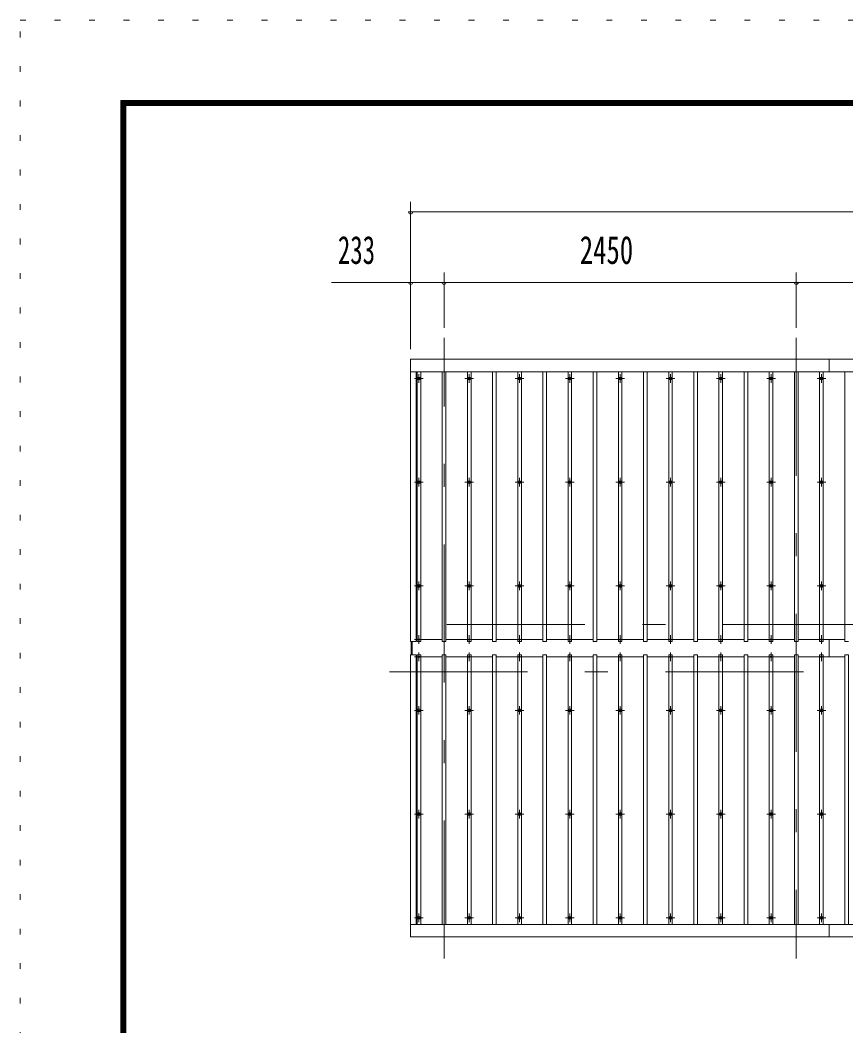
# Model space of a CAD drawing. Units: millimetres, scale not verified, with parts at other scales. Extents: x -31546 to 31551, y -14700 to 14700.
# Drawn here: x -10029 to -4284, y 7704 to 14700 of the extents above; entities that cross this region are included whole.
import ezdxf
from ezdxf.enums import TextEntityAlignment as Align

# ---------------------------------------------------------------- set-up
doc = ezdxf.new("R2010")
doc.units = ezdxf.units.MM
doc.header["$LTSCALE"] = 80
doc.linetypes.add('USER3', pattern=[24, 12, -5, 2, -5])
doc.linetypes.add('USER4', pattern=[3, 0.5, -2.5])
for name, color, linetype, lineweight in [('0-2_1-07BOLD', 7, 'Continuous', 18), ('0-3_1-27CENTER', 3, 'USER3', 18), ('0-4_1-47THIN', 4, 'Continuous', 18), ('0-5_1-57DIM', 3, 'Continuous', 18), ('0-C_F-F1PAPER', 5, 'Continuous', 18), ('0-D_F-E_J_ADD', 5, 'USER4', 18)]:
    doc.layers.add(name, color=color, linetype=linetype, lineweight=lineweight)
doc.styles.add('ＭＳ ゴシック', font='')
doc.styles.get('ＭＳ ゴシック').set_extended_font_data('MS Gothic')

msp = doc.modelspace()

# ---------------------------------------------------------------- linework, layer by layer
at = {"layer": '0-2_1-07BOLD'}
for p, q in [((-4399.42, 12253.1), (-4399.42, 12340.54)), ((3353.58, 12253.1), (-7312.42, 12253.1)), ((-7307.41, 10286.06), (-7307.41, 10377.02)), ((-7302.41, 10377.02), (-7302.41, 10286.06)), ((-4399.42, 10392.03), (-4399.42, 10271.05)), ((-7312.42, 8409.98), (3353.58, 8409.98)), ((-4399.42, 8409.98), (-4399.42, 8322.54))]:
    msp.add_line(p, q, dxfattribs=at)
for points in [[(-7312.42, 10377.02), (-7312.42, 12340.54), (3353.58, 12340.54), (3353.58, 10377.02), (3313.58, 10377.02), (3313.58, 12253.1)], [(-7272.42, 12253.1), (-7272.42, 10377.02), (-7312.42, 10377.02)], [(-7312.42, 8322.54), (-7312.42, 10286.06), (-7272.42, 10286.06), (-7272.42, 8409.98)], [(3313.58, 8409.98), (3313.58, 10286.06), (3353.58, 10286.06), (3353.58, 8322.54), (-7312.42, 8322.54)]]:
    msp.add_lwpolyline(points, dxfattribs=at)
for centre in [(-7254.42, 12207.36), (-6904.41, 12207.36), (-6554.42, 12207.36), (-6204.42, 12207.36), (-5854.41, 12207.36), (-5504.42, 12207.36), (-5154.41, 12207.36), (-4804.41, 12207.36), (-4454.42, 12207.36), (-7254.42, 11485.7), (-6904.41, 11485.7), (-6554.42, 11485.7), (-6204.42, 11485.7), (-5854.41, 11485.7), (-5504.42, 11485.7), (-5154.41, 11485.7), (-4804.41, 11485.7), (-4454.42, 11485.7), (-7254.42, 10764.04), (-6904.41, 10764.04), (-6554.42, 10764.04), (-6204.42, 10764.04), (-5854.41, 10764.04), (-5504.42, 10764.04), (-5154.41, 10764.04), (-4804.41, 10764.04), (-4454.42, 10764.04), (-7254.42, 9899.04), (-6904.41, 9899.04), (-6554.42, 9899.04), (-6204.42, 9899.04), (-5854.41, 9899.04), (-5504.42, 9899.04), (-5154.41, 9899.04), (-4804.41, 9899.04), (-4454.42, 9899.04), (-7254.42, 9177.38), (-6904.41, 9177.38), (-6554.42, 9177.38), (-6204.42, 9177.38), (-5854.41, 9177.38), (-5504.42, 9177.38), (-5154.41, 9177.38), (-4804.41, 9177.38), (-4454.42, 9177.38), (-7254.42, 8455.72), (-6904.41, 8455.72), (-6554.42, 8455.72), (-6204.42, 8455.72), (-5854.41, 8455.72), (-5504.42, 8455.72), (-5154.41, 8455.72), (-4804.41, 8455.72), (-4454.42, 8455.72)]:
    msp.add_circle(centre, 10, dxfattribs=at)
for centre, start, end in [((-7254.42, 10380.99), 46.3961, 133.6039), ((-7254.42, 10401.99), 226.39838, 313.60162), ((-6904.41, 10380.99), 46.3961, 133.6039), ((-6904.41, 10401.99), 226.39838, 313.60162), ((-6554.42, 10380.99), 46.3961, 133.6039), ((-6554.42, 10401.99), 226.39838, 313.60162), ((-6204.42, 10380.99), 46.3961, 133.6039), ((-6204.42, 10401.99), 226.39838, 313.60162), ((-5854.41, 10380.99), 46.3961, 133.6039), ((-5854.41, 10401.99), 226.39838, 313.60162), ((-5504.42, 10380.99), 46.3961, 133.6039), ((-5504.42, 10401.99), 226.39838, 313.60162), ((-5154.41, 10380.99), 46.3961, 133.6039), ((-5154.41, 10401.99), 226.39838, 313.60162), ((-4804.41, 10380.99), 46.3961, 133.6039), ((-4804.41, 10401.99), 226.39838, 313.60162), ((-4454.42, 10380.99), 46.3961, 133.6039), ((-4454.42, 10401.99), 226.39838, 313.60162), ((-7254.42, 10261.09), 46.39838, 133.60162), ((-7254.42, 10282.09), 226.3961, 313.6039), ((-6904.41, 10261.09), 46.39838, 133.60162), ((-6904.41, 10282.09), 226.3961, 313.6039), ((-6554.42, 10261.09), 46.39838, 133.60162), ((-6554.42, 10282.09), 226.3961, 313.6039), ((-6204.42, 10261.09), 46.39838, 133.60162), ((-6204.42, 10282.09), 226.3961, 313.6039), ((-5854.41, 10261.09), 46.39838, 133.60162), ((-5854.41, 10282.09), 226.3961, 313.6039), ((-5504.42, 10261.09), 46.39838, 133.60162), ((-5504.42, 10282.09), 226.3961, 313.6039), ((-5154.41, 10261.09), 46.39838, 133.60162), ((-5154.41, 10282.09), 226.3961, 313.6039), ((-4804.41, 10261.09), 46.39838, 133.60162), ((-4804.41, 10282.09), 226.3961, 313.6039), ((-4454.42, 10261.09), 46.39838, 133.60162), ((-4454.42, 10282.09), 226.3961, 313.6039)]:
    msp.add_arc(centre, 14.5, start, end, dxfattribs=at)
at = {"layer": '0-3_1-27CENTER'}
for p, q in [((-7079.41, 8172.54), (-7079.41, 12490.54)), ((-4629.41, 12490.54), (-4629.41, 8172.54)), ((-7284.41, 12207.36), (-7224.41, 12207.36)), ((-7254.42, 12237.37), (-7254.42, 12177.37)), ((-6934.41, 12207.36), (-6874.41, 12207.36)), ((-6904.41, 12177.37), (-6904.41, 12237.37)), ((-6524.42, 12207.36), (-6584.42, 12207.36)), ((-6554.42, 12237.37), (-6554.42, 12177.37)), ((-6234.41, 12207.36), (-6174.42, 12207.36)), ((-6204.42, 12177.37), (-6204.42, 12237.37)), ((-5824.41, 12207.36), (-5884.41, 12207.36)), ((-5854.41, 12237.37), (-5854.41, 12177.37)), ((-5534.42, 12207.36), (-5474.42, 12207.36)), ((-5504.42, 12177.37), (-5504.42, 12237.37)), ((-5184.41, 12207.36), (-5124.42, 12207.36)), ((-5154.41, 12237.37), (-5154.41, 12177.37)), ((-4834.42, 12207.36), (-4774.41, 12207.36)), ((-4804.41, 12177.37), (-4804.41, 12237.37)), ((-4484.41, 12207.36), (-4424.41, 12207.36)), ((-4454.42, 12237.37), (-4454.42, 12177.37)), ((-7284.41, 11485.7), (-7224.41, 11485.7)), ((-7254.42, 11455.7), (-7254.42, 11515.7)), ((-6934.41, 11485.7), (-6874.41, 11485.7)), ((-6904.41, 11455.7), (-6904.41, 11515.7)), ((-6584.42, 11485.7), (-6524.42, 11485.7)), ((-6554.42, 11515.7), (-6554.42, 11455.7)), ((-6234.41, 11485.7), (-6174.42, 11485.7)), ((-6204.42, 11455.7), (-6204.42, 11515.7)), ((-5884.41, 11485.7), (-5824.41, 11485.7)), ((-5854.41, 11515.7), (-5854.41, 11455.7)), ((-5474.42, 11485.7), (-5534.42, 11485.7)), ((-5504.42, 11455.7), (-5504.42, 11515.7)), ((-5184.41, 11485.7), (-5124.42, 11485.7)), ((-5154.41, 11515.7), (-5154.41, 11455.7)), ((-4834.42, 11485.7), (-4774.41, 11485.7)), ((-4804.41, 11515.7), (-4804.41, 11455.7)), ((-4484.41, 11485.7), (-4424.41, 11485.7)), ((-4454.42, 11455.7), (-4454.42, 11515.7)), ((-7254.42, 10734.04), (-7254.42, 10794.04)), ((-6904.41, 10734.04), (-6904.41, 10794.04)), ((-6554.42, 10734.04), (-6554.42, 10794.04)), ((-6204.42, 10734.04), (-6204.42, 10794.04)), ((-5854.41, 10734.04), (-5854.41, 10794.04)), ((-5504.42, 10734.04), (-5504.42, 10794.04)), ((-5154.41, 10734.04), (-5154.41, 10794.04)), ((-4804.41, 10734.04), (-4804.41, 10794.04)), ((-4454.42, 10794.04), (-4454.42, 10734.04)), ((-7284.41, 10764.04), (-7224.41, 10764.04)), ((-6934.41, 10764.04), (-6874.41, 10764.04)), ((-6584.42, 10764.04), (-6524.42, 10764.04)), ((-6234.41, 10764.04), (-6174.42, 10764.04)), ((-5884.41, 10764.04), (-5824.41, 10764.04)), ((-5534.42, 10764.04), (-5474.42, 10764.04)), ((-5184.41, 10764.04), (-5124.42, 10764.04)), ((-4834.42, 10764.04), (-4774.41, 10764.04)), ((-4484.41, 10764.04), (-4424.41, 10764.04)), ((3500.59, 10496.54), (-7459.41, 10496.54)), ((-7284.41, 10391.49), (-7224.41, 10391.49)), ((-7254.42, 10361.5), (-7254.42, 10421.49)), ((-6934.41, 10391.49), (-6874.41, 10391.49)), ((-6904.41, 10361.5), (-6904.41, 10421.49)), ((-6524.42, 10391.49), (-6584.42, 10391.49)), ((-6554.42, 10361.5), (-6554.42, 10421.49)), ((-6234.41, 10391.49), (-6174.42, 10391.49)), ((-6204.42, 10361.5), (-6204.42, 10421.49)), ((-5824.41, 10391.49), (-5884.41, 10391.49)), ((-5854.41, 10361.5), (-5854.41, 10421.49)), ((-5474.42, 10391.49), (-5534.42, 10391.49)), ((-5504.42, 10361.5), (-5504.42, 10421.49)), ((-5124.42, 10391.49), (-5184.41, 10391.49)), ((-5154.41, 10361.5), (-5154.41, 10421.49)), ((-4774.41, 10391.49), (-4834.42, 10391.49)), ((-4804.41, 10361.5), (-4804.41, 10421.49)), ((-4424.41, 10391.49), (-4484.41, 10391.49)), ((-4454.42, 10361.5), (-4454.42, 10421.49)), ((-7254.42, 10241.59), (-7254.42, 10301.59)), ((-6904.41, 10241.59), (-6904.41, 10301.59)), ((-6554.42, 10301.59), (-6554.42, 10241.59)), ((-6204.42, 10241.59), (-6204.42, 10301.59)), ((-5854.41, 10301.59), (-5854.41, 10241.59)), ((-5504.42, 10241.59), (-5504.42, 10301.59)), ((-5154.41, 10301.59), (-5154.41, 10241.59)), ((-4804.41, 10241.59), (-4804.41, 10301.59)), ((-4454.42, 10301.59), (-4454.42, 10241.59)), ((-7224.41, 10271.59), (-7284.41, 10271.59)), ((-6874.41, 10271.59), (-6934.41, 10271.59)), ((-6524.42, 10271.59), (-6584.42, 10271.59)), ((-6174.42, 10271.59), (-6234.41, 10271.59)), ((-5824.41, 10271.59), (-5884.41, 10271.59)), ((-5474.42, 10271.59), (-5534.42, 10271.59)), ((-5184.41, 10271.59), (-5124.42, 10271.59)), ((-4774.41, 10271.59), (-4834.42, 10271.59)), ((-4484.41, 10271.59), (-4424.41, 10271.59)), ((-7459.41, 10166.54), (3500.59, 10166.54)), ((-7224.41, 9899.04), (-7284.41, 9899.04)), ((-7254.42, 9929.04), (-7254.42, 9869.04)), ((-6874.41, 9899.04), (-6934.41, 9899.04)), ((-6904.41, 9929.04), (-6904.41, 9869.04)), ((-6524.42, 9899.04), (-6584.42, 9899.04)), ((-6554.42, 9929.04), (-6554.42, 9869.04)), ((-6174.42, 9899.04), (-6234.41, 9899.04)), ((-6204.42, 9929.04), (-6204.42, 9869.04)), ((-5824.41, 9899.04), (-5884.41, 9899.04)), ((-5854.41, 9929.04), (-5854.41, 9869.04)), ((-5474.42, 9899.04), (-5534.42, 9899.04)), ((-5504.42, 9929.04), (-5504.42, 9869.04)), ((-5124.42, 9899.04), (-5184.41, 9899.04)), ((-5154.41, 9929.04), (-5154.41, 9869.04)), ((-4774.41, 9899.04), (-4834.42, 9899.04)), ((-4804.41, 9929.04), (-4804.41, 9869.04)), ((-4424.41, 9899.04), (-4484.41, 9899.04)), ((-4454.42, 9929.04), (-4454.42, 9869.04)), ((-7284.41, 9177.38), (-7224.41, 9177.38)), ((-7254.42, 9147.38), (-7254.42, 9207.38)), ((-6934.41, 9177.38), (-6874.41, 9177.38)), ((-6904.41, 9147.38), (-6904.41, 9207.38)), ((-6524.42, 9177.38), (-6584.42, 9177.38)), ((-6554.42, 9207.38), (-6554.42, 9147.38)), ((-6234.41, 9177.38), (-6174.42, 9177.38)), ((-6204.42, 9147.38), (-6204.42, 9207.38)), ((-5824.41, 9177.38), (-5884.41, 9177.38)), ((-5854.41, 9207.38), (-5854.41, 9147.38)), ((-5534.42, 9177.38), (-5474.42, 9177.38)), ((-5504.42, 9147.38), (-5504.42, 9207.38)), ((-5184.41, 9177.38), (-5124.42, 9177.38)), ((-5154.41, 9207.38), (-5154.41, 9147.38)), ((-4834.42, 9177.38), (-4774.41, 9177.38)), ((-4804.41, 9147.38), (-4804.41, 9207.38)), ((-4484.41, 9177.38), (-4424.41, 9177.38)), ((-4454.42, 9207.38), (-4454.42, 9147.38)), ((-7254.42, 8485.72), (-7254.42, 8425.72)), ((-6904.41, 8485.72), (-6904.41, 8425.72)), ((-6554.42, 8425.72), (-6554.42, 8485.72)), ((-6204.42, 8485.72), (-6204.42, 8425.72)), ((-5854.41, 8425.72), (-5854.41, 8485.72)), ((-5504.42, 8485.72), (-5504.42, 8425.72)), ((-5154.41, 8425.72), (-5154.41, 8485.72)), ((-4804.41, 8485.72), (-4804.41, 8425.72)), ((-4454.42, 8485.72), (-4454.42, 8425.72)), ((-7224.41, 8455.72), (-7284.41, 8455.72)), ((-6874.41, 8455.72), (-6934.41, 8455.72)), ((-6524.42, 8455.72), (-6584.42, 8455.72)), ((-6174.42, 8455.72), (-6234.41, 8455.72)), ((-5824.41, 8455.72), (-5884.41, 8455.72)), ((-5474.42, 8455.72), (-5534.42, 8455.72)), ((-5184.41, 8455.72), (-5124.42, 8455.72)), ((-4774.41, 8455.72), (-4834.42, 8455.72)), ((-4424.41, 8455.72), (-4484.41, 8455.72))]:
    msp.add_line(p, q, dxfattribs=at)
at = {"layer": '0-4_1-47THIN'}
for p, q in [((-7241.91, 10377.02), (-7241.91, 12253.1)), ((-7066.91, 10377.02), (-7066.91, 12253.1)), ((-6891.92, 10377.02), (-6891.92, 12253.1)), ((-6716.91, 10377.02), (-6716.91, 12253.1)), ((-6541.91, 10377.02), (-6541.91, 12253.1)), ((-6366.92, 12253.1), (-6366.92, 10377.02)), ((-6191.91, 10377.02), (-6191.91, 12253.1)), ((-6016.91, 10377.02), (-6016.91, 12253.1)), ((-5841.91, 10377.02), (-5841.91, 12253.1)), ((-5666.91, 10377.02), (-5666.91, 12253.1)), ((-5491.91, 10377.02), (-5491.91, 12253.1)), ((-5316.92, 10377.02), (-5316.92, 12253.1)), ((-5141.91, 10377.02), (-5141.91, 12253.1)), ((-4966.91, 10377.02), (-4966.91, 12253.1)), ((-4791.91, 10377.02), (-4791.91, 12253.1)), ((-4616.92, 12253.1), (-4616.92, 10377.02)), ((-4441.91, 12253.1), (-4441.91, 10377.02)), ((-7266.92, 10392.03), (-7272.42, 10392.03)), ((-7091.92, 10392.03), (-7241.91, 10392.03)), ((-6916.91, 10392.03), (-7066.91, 10392.03)), ((-6741.92, 10392.03), (-6891.92, 10392.03)), ((-6566.91, 10392.03), (-6716.91, 10392.03)), ((-6391.92, 10392.03), (-6541.91, 10392.03)), ((-6216.91, 10392.03), (-6366.92, 10392.03)), ((-6041.92, 10392.03), (-6191.91, 10392.03)), ((-5866.91, 10392.03), (-6016.91, 10392.03)), ((-5691.92, 10392.03), (-5841.91, 10392.03)), ((-5516.91, 10392.03), (-5666.91, 10392.03)), ((-5341.92, 10392.03), (-5491.91, 10392.03)), ((-5166.91, 10392.03), (-5316.92, 10392.03)), ((-4991.91, 10392.03), (-5141.92, 10392.03)), ((-4816.91, 10392.03), (-4966.91, 10392.03)), ((-4641.92, 10392.03), (-4791.91, 10392.03)), ((-4466.91, 10392.03), (-4616.92, 10392.03)), ((-4291.92, 10392.03), (-4441.91, 10392.03)), ((-7266.92, 10271.05), (-7272.42, 10271.05)), ((-7241.91, 10271.05), (-7091.92, 10271.05)), ((-7066.91, 10271.05), (-6916.91, 10271.05)), ((-6891.92, 10271.05), (-6741.92, 10271.05)), ((-6716.91, 10271.05), (-6566.91, 10271.05)), ((-6541.91, 10271.05), (-6391.92, 10271.05)), ((-6366.92, 10271.05), (-6216.91, 10271.05)), ((-6191.91, 10271.05), (-6041.92, 10271.05)), ((-6016.91, 10271.05), (-5866.91, 10271.05)), ((-5841.91, 10271.05), (-5691.92, 10271.05)), ((-5666.91, 10271.05), (-5516.91, 10271.05)), ((-5491.91, 10271.05), (-5341.92, 10271.05)), ((-5316.92, 10271.05), (-5166.91, 10271.05)), ((-5141.92, 10271.05), (-4991.91, 10271.05)), ((-4966.91, 10271.05), (-4816.91, 10271.05)), ((-4791.91, 10271.05), (-4641.92, 10271.05)), ((-4616.92, 10271.05), (-4466.91, 10271.05)), ((-4441.91, 10271.05), (-4291.92, 10271.05))]:
    msp.add_line(p, q, dxfattribs=at)
for points in [[(-7266.92, 12253.1), (-7266.92, 10377.02), (-7241.91, 10377.02)], [(-7091.92, 12253.1), (-7091.92, 10377.02), (-7066.91, 10377.02)], [(-6916.91, 12253.1), (-6916.91, 10377.02), (-6891.92, 10377.02)], [(-6741.92, 12253.1), (-6741.92, 10377.02), (-6716.91, 10377.02)], [(-6566.91, 12253.1), (-6566.91, 10377.02), (-6541.91, 10377.02)], [(-6366.92, 10377.02), (-6391.92, 10377.02), (-6391.92, 12253.1)], [(-6216.91, 12253.1), (-6216.91, 10377.02), (-6191.91, 10377.02)], [(-6041.92, 12253.1), (-6041.92, 10377.02), (-6016.91, 10377.02)], [(-5866.91, 12253.1), (-5866.91, 10377.02), (-5841.91, 10377.02)], [(-5691.92, 12253.1), (-5691.92, 10377.02), (-5666.91, 10377.02)], [(-5516.91, 12253.1), (-5516.91, 10377.02), (-5491.91, 10377.02)], [(-5341.92, 12253.1), (-5341.92, 10377.02), (-5316.92, 10377.02)], [(-5166.91, 12253.1), (-5166.91, 10377.02), (-5141.91, 10377.02)], [(-4991.91, 12253.1), (-4991.91, 10377.02), (-4966.91, 10377.02)], [(-4816.91, 12253.1), (-4816.91, 10377.02), (-4791.91, 10377.02)], [(-4616.92, 10377.02), (-4641.92, 10377.02), (-4641.92, 12253.1)], [(-4441.91, 10377.02), (-4466.91, 10377.02), (-4466.91, 12253.1)], [(-4291.92, 12253.1), (-4291.92, 10377.02), (-4266.91, 10377.02)], [(-7241.91, 8409.98), (-7241.91, 10286.06), (-7266.92, 10286.06), (-7266.92, 8409.98)], [(-7066.91, 8409.98), (-7066.91, 10286.06), (-7091.92, 10286.06), (-7091.92, 8409.98)], [(-6891.92, 8409.98), (-6891.92, 10286.06), (-6916.91, 10286.06), (-6916.91, 8409.98)], [(-6716.91, 8409.98), (-6716.91, 10286.06), (-6741.92, 10286.06), (-6741.92, 8409.98)], [(-6541.91, 8409.98), (-6541.91, 10286.06), (-6566.91, 10286.06), (-6566.91, 8409.98)], [(-6366.92, 8409.98), (-6366.92, 10286.06), (-6391.92, 10286.06), (-6391.92, 8409.98)], [(-6191.91, 8409.98), (-6191.91, 10286.06), (-6216.91, 10286.06), (-6216.91, 8409.98)], [(-6016.91, 8409.98), (-6016.91, 10286.06), (-6041.92, 10286.06), (-6041.92, 8409.98)], [(-5841.91, 8409.98), (-5841.91, 10286.06), (-5866.91, 10286.06), (-5866.91, 8409.98)], [(-5666.91, 8409.98), (-5666.91, 10286.06), (-5691.92, 10286.06), (-5691.92, 8409.98)], [(-5491.91, 8409.98), (-5491.91, 10286.06), (-5516.91, 10286.06), (-5516.91, 8409.98)], [(-5316.92, 8409.98), (-5316.92, 10286.06), (-5341.92, 10286.06), (-5341.92, 8409.98)], [(-5141.91, 8409.98), (-5141.91, 10286.06), (-5166.91, 10286.06), (-5166.91, 8409.98)], [(-4966.91, 8409.98), (-4966.91, 10286.06), (-4991.91, 10286.06), (-4991.91, 8409.98)], [(-4791.91, 8409.98), (-4791.91, 10286.06), (-4816.91, 10286.06), (-4816.91, 8409.98)], [(-4616.92, 8409.98), (-4616.92, 10286.06), (-4641.92, 10286.06), (-4641.92, 8409.98)], [(-4441.91, 8409.98), (-4441.91, 10286.06), (-4466.91, 10286.06), (-4466.91, 8409.98)], [(-4266.91, 8409.98), (-4266.91, 10286.06), (-4291.92, 10286.06), (-4291.92, 8409.98)]]:
    msp.add_lwpolyline(points, dxfattribs=at)
at = {"layer": '0-5_1-57DIM'}
for p, q in [((-7312.42, 12410.54), (-7312.42, 13435.54)), ((-7298.42, 13365.54), (-7326.42, 13365.54)), ((-7312.42, 13365.54), (3353.58, 13365.54)), ((-7079.41, 12560.54), (-7079.41, 12945.53)), ((-4629.41, 12560.54), (-4629.41, 12945.53)), ((-7312.42, 12875.53), (-7861.92, 12875.53)), ((-7298.42, 12875.53), (-7326.42, 12875.53)), ((-7312.42, 12875.53), (-7079.41, 12875.53)), ((-7065.41, 12875.53), (-7093.41, 12875.53)), ((-7079.41, 12875.53), (-4629.41, 12875.53)), ((-4615.41, 12875.53), (-4643.41, 12875.53)), ((-4629.41, 12875.53), (-1829.41, 12875.53))]:
    msp.add_line(p, q, dxfattribs=at)
for centre in [(-7312.42, 13365.54), (-7312.42, 12875.53), (-7079.41, 12875.53), (-4629.41, 12875.53)]:
    msp.add_arc(centre, 14, 180, 0, dxfattribs=at)
at = {"layer": '0-C_F-F1PAPER'}
for points in [[(30851.13, -14000), (-9328.87, -14000), (-9328.87, 14140), (30851.13, 14140)], [(30847.63, -13996.5), (30847.63, 14136.5), (-9325.37, 14136.5), (-9325.37, -13996.5)], [(30844.13, -13993), (30844.13, 14133), (-9321.87, 14133), (-9321.87, -13993)], [(30840.63, -13989.5), (-9318.37, -13989.5), (-9318.37, 14129.5), (30840.63, 14129.5)], [(30837.13, -13986), (30837.13, 14126), (-9314.87, 14126), (-9314.87, -13986)], [(30833.63, -13982.5), (-9311.37, -13982.5), (-9311.37, 14122.5), (30833.63, 14122.5)], [(30830.13, -13979), (30830.13, 14119), (-9307.87, 14119), (-9307.87, -13979)], [(30826.63, -13975.5), (-9304.37, -13975.5), (-9304.37, 14115.5), (30826.63, 14115.5)], [(30823.13, -13972), (-9300.87, -13972), (-9300.87, 14112), (30823.13, 14112)], [(30819.63, -13968.5), (-9297.37, -13968.5), (-9297.37, 14108.5), (30819.63, 14108.5)], [(30816.13, -13965), (30816.13, 14105), (-9293.87, 14105), (-9293.87, -13965)]]:
    msp.add_lwpolyline(points, close=True, dxfattribs=at)
at = {"layer": '0-D_F-E_J_ADD'}
msp.add_lwpolyline([(31551.13, -14700), (-10028.87, -14700), (-10028.87, 14700), (31551.13, 14700)], close=True, dxfattribs=at)

# ---------------------------------------------------------------- texts
at = {"layer": '0-5_1-57DIM', "color": 7, "style": 'ＭＳ ゴシック'}
for s, width, p in [('233', 0.65, (-7818.11, 12945.53)), ('2450', 0.7, (-6135.4, 12945.53))]:
    msp.add_text(s, height=195, dxfattribs=dict(at, width=width)).set_placement(p, align=Align.BOTTOM_LEFT)

doc.saveas('drawing.dxf')
